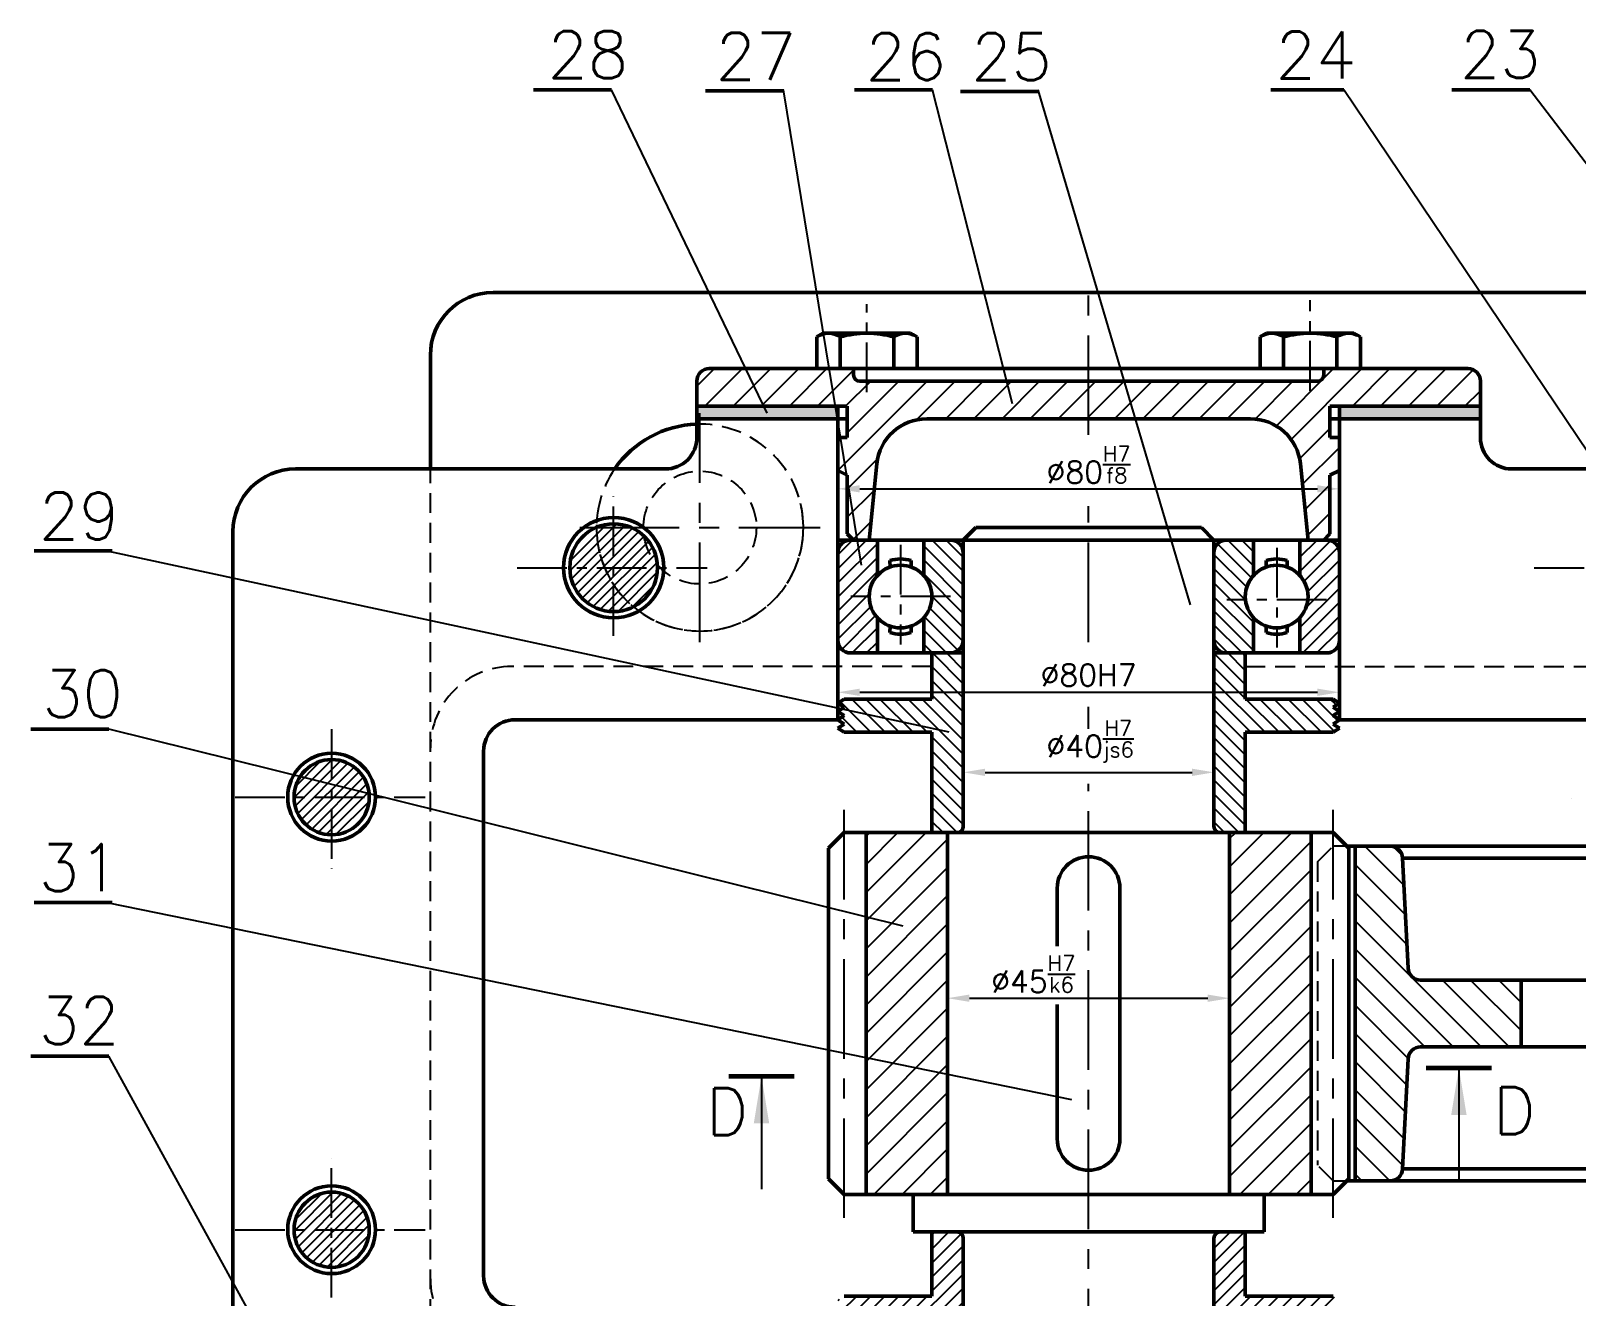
# Model space of a CAD drawing. Header units: millimetres. Extents: x -71 to 1456, y 37 to 827.
# Drawn here: x -68.9 to 177.5, y 157.1 to 358.9 of the extents above; entities that cross this region are included whole.
import ezdxf

# ---------------------------------------------------------------- set-up
doc = ezdxf.new("R2010")
doc.units = ezdxf.units.MM
doc.header["$LTSCALE"] = 0.5
doc.header["$PDMODE"] = 33
doc.header["$PDSIZE"] = 1
doc.linetypes.add('CENTER', pattern=[50.800000000000004, 31.75, -6.35, 6.35, -6.35])
doc.linetypes.add('HIDDEN', pattern=[9.524999999999999, 6.35, -3.175])
doc.layers.add('BOL', color=7, linetype='Continuous', lineweight=50)
for name, color, linetype in [('CEN', 1, 'CENTER'), ('DIM', 124, 'Continuous'), ('HAT', 3, 'Continuous'), ('HID', 4, 'HIDDEN'), ('SYM', 11, 'Continuous')]:
    doc.layers.add(name, color=color, linetype=linetype)
doc.styles.add('DIM', font='simplex.shx')
doc.dimstyles.new('ISO', dxfattribs={"dimscale": 0, "dimtxt": 3.5, "dimasz": 3.5, "dimexe": 1.25, "dimexo": 0, "dimgap": 1, "dimtad": 1, "dimtoh": 1, "dimtxsty": 'DIM', "dimcen": 2.5, "dimadec": 0, "dimazin": 0, "dimtfac": 1, "dimtmove": 0, "dimatfit": 3, "dimfxl": 1, "dimarcsym": 0})
pattern_1 = [(45, (-280.3363388754888, -145.638908565488), (-0.7857724105935509, 0.7857724105935509), [])]
pattern_2 = [(45, (0, 0), (-2.245064030267288, 2.245064030267288), [])]
pattern_3 = [(45, (0, 0), (-1.122532015133644, 1.122532015133644), [])]
pattern_4 = [(135, (0, 0), (-1.122532015133644, -1.122532015133644), [])]

# ---------------------------------------------------------------- blocks, each defined once
blk = doc.blocks.new('*D20')
at = {"layer": 'Defpoints', "color": 0, "transparency": 16777216}
for p in [(122.2791800280038, 204.5923223180147), (77.2791800280038, 203.0426296977469), (122.2791800280038, 203.0426296977469)]:
    blk.add_point(p, dxfattribs=at)
at = {"layer": 'DIM', "color": 0, "lineweight": -2, "transparency": 16777216}
for p, q in [((77.2791800280038, 203.0426296977469), (77.2791800280038, 205.8423223180147)), ((80.7791800280038, 204.5923223180147), (118.7791800280038, 204.5923223180147)), ((122.2791800280038, 203.0426296977469), (122.2791800280038, 205.8423223180147))]:
    blk.add_line(p, q, dxfattribs=at)
at = {"layer": 'DIM', "color": 0, "transparency": 16777216}
for points in [[(80.7791800280038, 205.1756556513481), (80.7791800280038, 204.0089889846814), (77.2791800280038, 204.5923223180147)], [(118.7791800280038, 205.1756556513481), (118.7791800280038, 204.0089889846814), (122.2791800280038, 204.5923223180147)]]:
    blk.add_solid(points, dxfattribs=at)
at = {"layer": 'DIM', "color": 0, "transparency": 16777216, "insert": (90.95601758300472, 208.4506556513479), "char_height": 3.5, "attachment_point": 5, "style": 'DIM'}
blk.add_mtext('%%C45{\\H0.7x;\\SH7/k6;}', dxfattribs=at)
blk = doc.blocks.new('*D22')
at = {"layer": 'Defpoints', "color": 0, "transparency": 16777216}
for p in [(59.77918002800379, 263.4738500297325), (139.7791800280038, 263.4738500297326), (139.7791800280038, 253.3833098256803)]:
    blk.add_point(p, dxfattribs=at)
at = {"layer": 'DIM', "color": 0, "lineweight": -2, "transparency": 16777216}
for p, q in [((59.77918002800379, 263.4738500297325), (59.77918002800379, 252.1333098256803)), ((139.7791800280038, 263.4738500297326), (139.7791800280038, 252.1333098256803)), ((63.27918002800379, 253.3833098256803), (136.2791800280038, 253.3833098256803))]:
    blk.add_line(p, q, dxfattribs=at)
at = {"layer": 'DIM', "color": 0, "transparency": 16777216}
for points in [[(63.27918002800379, 253.9666431590136), (63.27918002800379, 252.799976492347), (59.77918002800379, 253.3833098256803)], [(136.2791800280038, 253.9666431590136), (136.2791800280038, 252.799976492347), (139.7791800280038, 253.3833098256803)]]:
    blk.add_solid(points, dxfattribs=at)
at = {"layer": 'DIM', "color": 0, "transparency": 16777216, "insert": (99.7791800280038, 256.1333098256803), "char_height": 3.5, "attachment_point": 5, "style": 'DIM'}
blk.add_mtext('%%C80H7', dxfattribs=at)
blk = doc.blocks.new('*D23')
at = {"layer": 'Defpoints', "color": 0, "transparency": 16777216}
for p in [(59.77918002800379, 291.5032720447764), (139.7791800280038, 291.6133472730738), (139.7791800280038, 285.8356811695886)]:
    blk.add_point(p, dxfattribs=at)
at = {"layer": 'DIM', "color": 0, "lineweight": -2, "transparency": 16777216}
for p, q in [((59.77918002800379, 291.5032720447764), (59.77918002800379, 284.5856811695886)), ((139.7791800280038, 291.6133472730738), (139.7791800280038, 284.5856811695886)), ((63.27918002800379, 285.8356811695886), (136.2791800280038, 285.8356811695886))]:
    blk.add_line(p, q, dxfattribs=at)
at = {"layer": 'DIM', "color": 0, "transparency": 16777216}
for points in [[(63.27918002800379, 286.4190145029219), (63.27918002800379, 285.2523478362553), (59.77918002800379, 285.8356811695886)], [(136.2791800280038, 286.4190145029219), (136.2791800280038, 285.2523478362553), (139.7791800280038, 285.8356811695886)]]:
    blk.add_solid(points, dxfattribs=at)
at = {"layer": 'DIM', "color": 0, "transparency": 16777216, "insert": (99.7791800280038, 289.694014502922), "char_height": 3.5, "attachment_point": 5, "style": 'DIM'}
blk.add_mtext('%%C80{\\H0.7x;\\SH7/f8;}', dxfattribs=at)
blk = doc.blocks.new('*D82')
at = {"layer": 'Defpoints', "color": 0, "transparency": 16777216}
for p in [(119.7791800280038, 240.6157392284441), (79.77918002800375, 239.0660466081763), (119.7791800280038, 239.0660466081763)]:
    blk.add_point(p, dxfattribs=at)
at = {"layer": 'DIM', "color": 0, "lineweight": -2, "transparency": 16777216}
for p, q in [((79.77918002800375, 239.0660466081763), (79.77918002800375, 241.8657392284441)), ((119.7791800280038, 239.0660466081763), (119.7791800280038, 241.8657392284441)), ((83.27918002800375, 240.6157392284441), (116.2791800280038, 240.6157392284441))]:
    blk.add_line(p, q, dxfattribs=at)
at = {"layer": 'DIM', "color": 0, "transparency": 16777216}
for points in [[(83.27918002800375, 241.1990725617775), (83.27918002800375, 240.0324058951108), (79.77918002800375, 240.6157392284441)], [(116.2791800280038, 241.1990725617775), (116.2791800280038, 240.0324058951108), (119.7791800280038, 240.6157392284441)]]:
    blk.add_solid(points, dxfattribs=at)
at = {"layer": 'DIM', "color": 0, "transparency": 16777216, "insert": (100.0203759395763, 245.9687337109682), "char_height": 3.5, "attachment_point": 5, "style": 'DIM'}
blk.add_mtext('%%C40{\\H0.7x;\\SH7/js6;}', dxfattribs=at)
blk = doc.blocks.new('NetCat')
at = {"layer": 'SYM', "const_width": 0.5}
blk.add_lwpolyline([(-3.5, 0), (3.5, 0)], dxfattribs=at)
at = {"layer": 'SYM'}
blk.add_leader([(0, 0), (0, -12)], dimstyle='ISO', override={"dimscale": 1, "dimasz": 5, "dimgap": 0.6255, "dimtad": 0}, dxfattribs=at)

msp = doc.modelspace()

# ---------------------------------------------------------------- hatches: boundary and pattern name
at = {"layer": 'HAT'}
h = msp.add_hatch(dxfattribs=at)
h.set_pattern_fill('LINE', color=256, angle=45)
h.set_pattern_definition(pattern_2)
h.paths.add_polyline_path([(45.07857440288688, 305.0032720447763), (39.27918002800453, 305.0032720447763, 0.4142135623730943), (37.27918002800453, 303.0032720447763), (37.27918002800453, 299.0032720447764), (47.9671123126023, 299.0032720447764)])
h.paths.add_polyline_path([(58.41398964877048, 305.0032720447765), (56.91828746921067, 305.0032720447765), (45.07857440288684, 305.0032720447763), (47.9671123126023, 299.0032720447764), (59.39942450105964, 299.0032720447764)])
h.paths.add_polyline_path([(63.27918002800379, 303.0032720447764, -0.414213562373094), (62.27918002800379, 304.0032720447764), (62.27918002800379, 305.0032720447765), (58.41398964877048, 305.0032720447765), (59.39942450105964, 299.0032720447764), (61.27918002800379, 299.0032720447764), (61.27918002800379, 295.0032720447764), (61.27918002800379, 294.0032720447764), (60.2206202113006, 294.0032720447764), (61.19951282723818, 288.0431056451592), (61.27918002800379, 288.0032720447764), (61.27918002800379, 287.5580373491848), (62.90593018378839, 277.6532720447772), (64.7791800280038, 277.6532720447772), (65.99378300322056, 289.7993017969444, -0.3853135861201792), (73.95408052490046, 297.0032720447764), (99.7791800280038, 297.0032720447764), (99.77918002800378, 303.0032720447763)])
h.paths.add_polyline_path([(60.22062021130059, 294.0032720447764), (59.77918002800379, 294.0032720447764), (59.77918002800379, 289.0032720447764), (59.77918002800379, 288.7532720447764), (61.19951282723818, 288.0431056451592)], flags=17)
h.paths.add_polyline_path([(61.27918002800379, 287.5580373491848), (61.27918002800379, 278.6532720447772), (62.27918002800379, 277.6532720447772), (62.90593018378839, 277.6532720447772)], flags=17)
h.paths.add_polyline_path([(162.2791800280038, 303.0032720447766, 0.4142135623730936), (160.2791800280038, 305.0032720447766), (137.2791800280037, 305.0032720447766), (137.2791800280037, 304.0032720447757, -0.4142135623730907), (136.2791800280038, 303.0032720447757), (105.48057972414, 303.0032720447762), (107.2582811890081, 297.0032720447764), (125.6042795311071, 297.0032720447764, -0.3853135861201791), (133.5645770527871, 289.7993017969444), (134.7791800280038, 277.6532720447772), (137.2791800280038, 277.6532720447772), (138.2791800280037, 278.6532720447771), (138.2791800280037, 288.0032720447763), (139.7791800280038, 288.7532720447763), (139.7791800280038, 294.0032720447763), (138.2791800280037, 294.0032720447763), (138.2791800280037, 295.0032720447763), (138.2791800280037, 299.0032720447764), (162.2791800280038, 299.0032720447764)])
h.paths.add_polyline_path([(105.4805797241399, 303.0032720447764), (99.77918002800378, 303.0032720447763), (99.7791800280038, 297.0032720447764), (107.2582811890081, 297.0032720447764)])
h = msp.add_hatch(color=256, dxfattribs=at)
h.dxf.hatch_style = 1
h.paths.add_polyline_path([(59.77918002800379, 299.0032720447764), (37.27918002800453, 299.0032720447764), (37.27918002800453, 297.0032720447763), (59.77918002800379, 297.0032720447763)])
h.paths.add_polyline_path([(162.2791800280038, 299.0032720447764), (139.7791800280038, 299.0032720447764), (139.7791800280038, 297.0032720447766), (162.2791800280038, 297.0032720447766)])
h = msp.add_hatch(dxfattribs=at)
h.set_pattern_fill('LINE', color=256, scale=0.35, angle=45)
h.set_pattern_definition(pattern_1)
edge = h.paths.add_edge_path()
edge.add_arc((24.018290718956, 273.2532720447771), 7, 0, 360)
edge = h.paths.add_edge_path()
edge.add_arc((186.2791800280053, 273.2532720447771), 7, 0, 360)
edge = h.paths.add_edge_path()
edge.add_arc((373.1229105281163, 273.281528699105), 7, 0, 360)
edge = h.paths.add_edge_path()
edge.add_arc((373.1229105281163, 131.0815286991052), 7, 0, 360)
edge = h.paths.add_edge_path()
edge.add_arc((186.2791800280053, 131.0532720447773), 7, 0, 360)
edge = h.paths.add_edge_path()
edge.add_arc((24.018290718956, 131.0532720447773), 7, 0, 360)
h = msp.add_hatch(dxfattribs=at)
h.set_pattern_fill('LINE', color=256, scale=0.35, angle=45)
h.set_pattern_definition(pattern_1)
edge = h.paths.add_edge_path()
edge.add_arc((458.5291800280038, 273.2250153904491), 3.45, 0, 360)
edge = h.paths.add_edge_path()
edge.add_arc((-21.2110512208825, 131.0815286991052), 3.45, 0, 360)
h = msp.add_hatch(dxfattribs=at)
h.set_pattern_fill('LINE', color=256, scale=0.5, angle=45)
h.set_pattern_definition(pattern_3)
h.paths.add_polyline_path([(139.7791800280038, 275.6532720447772, 0.4142135623730951), (137.7791800280038, 277.6532720447772), (133.4791800280038, 277.6532720447772), (133.4791800280038, 272.0163063889372, -0.1865514856184133), (134.7791800280038, 268.6532720447772, -0.1865514856184133), (133.4791800280038, 265.2902377006172), (133.4791800280038, 259.6532720447772), (137.7791800280038, 259.6532720447772, 0.4142135623730929), (139.7791800280038, 261.6532720447772)])
h.paths.add_polyline_path([(64.7791800280038, 268.6532720447772, -0.1865514856184133), (66.07918002800375, 272.0163063889372), (66.07918002800375, 277.6532720447772), (61.77918002800379, 277.6532720447772, 0.4142135623730951), (59.77918002800379, 275.6532720447772), (59.77918002800379, 261.6532720447772, 0.4142135623730951), (61.77918002800379, 259.6532720447772), (66.07918002800375, 259.6532720447772), (66.07918002800375, 265.2902377006172, -0.1865514856184133)])
h = msp.add_hatch(dxfattribs=at)
h.set_pattern_fill('LINE', color=256, scale=0.5, angle=135)
h.set_pattern_definition(pattern_4)
h.paths.add_polyline_path([(126.0791800280037, 272.0163063889372), (126.0791800280037, 277.6532720447772), (121.7791800280038, 277.6532720447772, 0.4142135623730954), (119.7791800280038, 275.6532720447772), (119.7791800280038, 261.6532720447771, 0.4142135623730966), (121.7791800280038, 259.6532720447771), (126.0791800280037, 259.6532720447771), (126.0791800280037, 265.2902377006172, -0.1865514856184133), (124.7791800280038, 268.6532720447772, -0.1865514856184133)])
h.paths.add_polyline_path([(79.7791800280038, 275.6532720447772, 0.4142135623730955), (77.7791800280038, 277.6532720447772), (73.47918002800384, 277.6532720447772), (73.47918002800384, 272.0163063889372, -0.1865514856184133), (74.7791800280038, 268.6532720447772, -0.1865514856184133), (73.47918002800384, 265.2902377006172), (73.47918002800384, 259.6532720447772), (77.77918002800378, 259.6532720447772, 0.4142135623730945), (79.77918002800378, 261.6532720447772)])
h = msp.add_hatch(dxfattribs=at)
h.set_pattern_fill('LINE', color=256, scale=0.5, angle=135)
h.set_pattern_definition(pattern_4)
h.paths.add_polyline_path([(79.77918002800376, 259.6532720447772), (74.7791800280038, 259.6532720447772), (74.77918002800368, 252.3046293635562), (60.77918002800362, 252.3046293635564), (59.77918002800362, 251.6379626968898), (60.77918002800351, 251.0032720447783), (59.7791800280034, 250.3366053781116), (60.7791800280034, 249.7019147260001), (59.7791800280034, 249.0032720447782), (60.7791800280034, 248.3046293635564), (59.77918002800334, 247.669938711445), (60.77918002800317, 247.0032720447784), (74.77918002800385, 247.0032720447781), (74.77918002800385, 231.0032720447772), (78.7791800280038, 231.0032720447772, 0.4142135623730949), (79.7791800280038, 232.0032720447772)])
h.paths.add_polyline_path([(138.779180028004, 249.7019147259995), (139.779180028004, 250.336605378111), (138.779180028004, 251.0032720447777), (139.779180028004, 251.6379626968892), (138.779180028004, 252.3046293635558), (124.7791800280038, 252.3046293635558), (124.7791800280038, 259.6532720447771), (119.7791800280038, 259.6532720447771), (119.7791800280038, 232.0032720447772, 0.4142135623730951), (120.7791800280038, 231.0032720447772), (124.7791800280037, 231.0032720447772), (124.7791800280037, 247.0032720447778), (138.7791800280042, 247.0032720447778), (139.779180028004, 247.6699387114444), (138.779180028004, 248.3046293635558), (139.779180028004, 249.0032720447777)])
h = msp.add_hatch(dxfattribs=at)
h.set_pattern_fill('LINE', color=256, scale=0.35, angle=45)
h.set_pattern_definition(pattern_1)
edge = h.paths.add_edge_path()
edge.add_arc((458.5291800280038, 236.6562388624157), 6, 0, 360)
edge = h.paths.add_edge_path()
edge.add_arc((458.5291800280038, 167.6503052271387), 6, 0, 360)
edge = h.paths.add_edge_path()
edge.add_arc((-20.97081997199621, 236.6562388624157), 6, 0, 360)
edge = h.paths.add_edge_path()
edge.add_arc((-20.97081997199621, 167.6637929137115), 6, 0, 360)
h = msp.add_hatch(dxfattribs=at)
h.set_pattern_fill('LINE', color=256, angle=135)
h.set_pattern_definition([(135, (0, 0), (-2.245064030267288, -2.245064030267288), [])])
edge = h.paths.add_edge_path()
edge.add_line((245.2791800280038, 237.8532720447773), (218.0890290039108, 237.8532720447772))
edge.add_arc((218.0890290039108, 235.8532720447772), 2, 90, 177.1658889836939)
edge.add_line((216.0914752486189, 235.9521608445442), (214.7767337832956, 209.3943832450104))
edge.add_arc((212.7791800280037, 209.4932720447773), 2.000000000000002, 270, 357.1658889836947, ccw=False)
edge.add_line((212.7791800280037, 207.4932720447773), (196.7596125690103, 207.4932720447773))
edge.add_line((196.7596125690103, 207.4932720447773), (196.7596125690102, 196.8132720447772))
edge.add_line((196.7596125690102, 196.8132720447772), (212.7791800280037, 196.8132720447773))
edge.add_arc((212.7791800280037, 194.8132720447773), 2, 2.83411101630702, 90, ccw=False)
edge.add_line((214.7767337832956, 194.9121608445442), (216.0914752486192, 168.3543832450104))
edge.add_arc((218.0890290039111, 168.4532720447773), 2.000000000000004, 182.8341110163069, 270)
edge.add_line((218.0890290039111, 166.4532720447773), (245.2791800280039, 166.4532720447773))
edge.add_line((245.2791800280039, 166.4532720447773), (245.2791800280038, 237.8532720447773))
edge = h.paths.add_edge_path()
edge.add_line((168.7596125690104, 207.4932720447773), (152.7400451100169, 207.4932720447773))
edge.add_arc((152.740045110017, 209.4932720447773), 2, 182.8341110163061, 269.9999999999992, ccw=False)
edge.add_line((150.742491354725, 209.3943832450104), (149.873294443857, 226.9521608445442))
edge.add_arc((147.8757406885651, 226.8532720447772), 2.000000000000004, 2.83411101630694, 90)
edge.add_line((147.8757406885651, 228.8532720447772), (142.2791800280038, 228.8532720447771))
edge.add_line((142.2791800280038, 228.8532720447771), (142.2791800280038, 175.4532720447772))
edge.add_line((142.2791800280038, 175.4532720447772), (147.8757406885651, 175.4532720447774))
edge.add_arc((147.875740688565, 177.4532720447775), 2.000000000000085, 270.0000000000024, 357.1658889836916)
edge.add_line((149.873294443857, 177.3543832450105), (150.742491354725, 194.9121608445442))
edge.add_arc((152.740045110017, 194.8132720447772), 2.000000000000092, 90.00000000000239, 177.1658889836916, ccw=False)
edge.add_line((152.7400451100169, 196.8132720447773), (168.7596125690103, 196.8132720447773))
edge.add_line((168.7596125690103, 196.8132720447773), (168.7596125690104, 207.4932720447773))
edge = h.paths.add_edge_path()
edge.add_line((358.7987474869973, 207.4932720447773), (342.7791800280039, 207.4932720447773))
edge.add_arc((342.7791800280039, 209.4932720447773), 1.999999999999972, 182.8341110163062, 270, ccw=False)
edge.add_line((340.7816262727121, 209.3943832450104), (339.4668848073884, 235.9521608445444))
edge.add_arc((337.4693310520965, 235.8532720447775), 1.999999999999978, 2.834111016307794, 90)
edge.add_line((337.4693310520965, 237.8532720447775), (310.2791800280039, 237.8532720447774))
edge.add_line((310.2791800280039, 237.8532720447774), (310.2791800280038, 166.4532720447773))
edge.add_line((310.2791800280038, 166.4532720447773), (337.4693310520965, 166.4532720447773))
edge.add_arc((337.4693310520965, 168.4532720447773), 1.999999999999972, 270, 357.1658889836938)
edge.add_line((339.4668848073884, 168.3543832450104), (340.7816262727121, 194.9121608445442))
edge.add_arc((342.7791800280039, 194.8132720447773), 1.999999999999975, 90, 177.1658889836938, ccw=False)
edge.add_line((342.7791800280039, 196.8132720447773), (358.7987474869974, 196.8132720447772))
edge.add_line((358.7987474869974, 196.8132720447772), (358.7987474869973, 207.4932720447773))
edge = h.paths.add_edge_path()
edge.add_spline(control_points=[(395.3467216885374, 196.8132720447773), (394.8571999960664, 200.4029416857967), (393.7173172618885, 203.9929891316353), (393.5824004353572, 207.4932720447773)], knot_values=[0, 0, 0, 0, 10.82475078163112, 10.82475078163112, 10.82475078163112, 10.82475078163112], degree=3, periodic=0)
edge.add_line((393.5824004353572, 207.4932720447773), (386.7987474869972, 207.4932720447774))
edge.add_line((386.7987474869972, 207.4932720447774), (386.7987474869973, 196.8132720447773))
edge.add_line((386.7987474869973, 196.8132720447773), (395.3467216885374, 196.8132720447773))
h = msp.add_hatch(dxfattribs=at)
h.set_pattern_fill('LINE', color=256, angle=45)
h.set_pattern_definition(pattern_2)
h.paths.add_polyline_path([(77.2791800280038, 231.0032720447772), (64.2791800280038, 231.0032720447772), (64.2791800280038, 195.0714734314996), (77.2791800280038, 192.4139669734729)])
h.paths.add_polyline_path([(77.2791800280038, 192.4139669734729), (64.2791800280038, 195.0714734314996), (64.2791800280038, 173.3032720447771), (77.2791800280038, 173.3032720447771)])
h.paths.add_polyline_path([(135.2791800280038, 231.0032720447772), (122.2791800280038, 231.0032720447772), (122.2791800280038, 173.3032720447771), (135.2791800280038, 173.3032720447771)])
h = msp.add_hatch(dxfattribs=at)
h.set_pattern_fill('LINE', color=256, scale=0.5, angle=45)
h.set_pattern_definition(pattern_3)
h.paths.add_polyline_path([(124.7791800280039, 151.7787603442318), (138.7791800280042, 151.7787603442318), (139.7626592757509, 152.434413176063), (139.7626187786308, 152.4559382810629), (138.7791800280041, 153.0801176630098), (139.7602139819704, 153.7341402989874), (139.7601674907313, 153.7588514093564), (138.779180028004, 154.3814749817879), (139.7577098942041, 155.0651177111656), (139.757653378396, 155.0951570992096), (138.779180028004, 155.7787603442316), (139.779180028004, 156.4134509963431), (138.7791800280039, 157.0801176630098), (124.7791800280037, 157.0801176630098), (124.7791800280037, 167.3032720447772), (120.7791800280039, 167.3032720447772, 0.4142135623730939), (119.7791800280039, 166.3032720447772), (119.7791800280038, 144.6532720447772), (124.7791800280038, 144.6532720447772)])
h.paths.add_polyline_path([(74.7791800280038, 157.0801176630098), (60.77918002800366, 157.0801176630098), (59.77918002800357, 156.4134509963431), (60.77918002800355, 155.7787603442316), (59.78433557625857, 155.1334748830282), (60.77918002800357, 154.3814749817879), (59.78371413134437, 153.7496620826826), (59.78371148233639, 153.7437633601212), (60.77918002800347, 153.0801176630098), (59.78312954905033, 152.4479337349872), (59.78312724157917, 152.4427955351813), (60.77918002800339, 151.7787603442318), (74.77918002800371, 151.7787603442318), (74.7791800280038, 144.6532720447772), (79.7791800280038, 144.6532720447772), (79.7791800280038, 166.3032720447771, 0.4142135623730951), (78.7791800280038, 167.3032720447771), (74.77918002800385, 167.3032720447771)])

# ---------------------------------------------------------------- linework, layer by layer
at = {"layer": 'BOL'}
for p, q in [((250.2791800280039, 317.1532720447746), (4.779180028003736, 317.1532720447746)), ((56.42384096867571, 310.0586244760275), (57.45232909220567, 310.6524223710053)), ((71.39535284514986, 310.652422371003), (57.45232909220144, 310.6524223710029)), ((71.39535284514986, 310.6524223710031), (68.68735064884737, 310.652422371003)), ((72.42384096867957, 310.0586244760249), (71.39535284514986, 310.652422371003)), ((127.1345190873279, 310.058624476025), (128.1630072108576, 310.6524223710031)), ((128.1630072108576, 310.6524223710031), (142.1060309638061, 310.6524223710031)), ((128.1630072108576, 310.6524223710032), (130.8710094071601, 310.6524223710031)), ((143.1345190873318, 310.0586244760277), (142.1060309638018, 310.6524223710055)), ((56.42384096867559, 310.0586244760249), (56.42384096867573, 306.8152636588495)), ((60.16033128850623, 305.003272044777), (60.1603312885062, 310.058624476026)), ((68.6873506488474, 305.003272044777), (68.68735064884737, 310.0586244760249)), ((72.42384096867957, 310.0586244760249), (72.42384096867958, 306.8152636588496)), ((127.1345190873279, 310.058624476025), (127.1345190873279, 306.8152636588497)), ((130.8710094071601, 305.0032720447771), (130.8710094071601, 310.058624476025)), ((139.3980287675013, 305.0032720447771), (139.3980287675013, 310.0586244760261)), ((143.1345190873319, 310.058624476025), (143.1345190873318, 306.8152636588497)), ((-5.220819971996207, 307.1532720447746), (-5.220819971996207, 289.0032720447771)), ((56.42384096867573, 306.8152636588495), (56.42384096867573, 305.0032720447763)), ((72.42384096867958, 306.8152636588496), (72.4238409686796, 305.0032720447764)), ((127.1345190873279, 306.8152636588497), (127.1345190873279, 305.0032720447765)), ((143.1345190873318, 306.8152636588497), (143.1345190873318, 305.0032720447765)), ((39.27918002800453, 305.0032720447763), (160.2791800280038, 305.0032720447766)), ((72.4238409686796, 305.0032720447764), (56.42384096867573, 305.0032720447763)), ((62.27918002800379, 305.0032720447765), (62.27918002800379, 304.0032720447764)), ((127.1345190873279, 305.0032720447765), (143.1345190873318, 305.0032720447765)), ((137.2791800280037, 305.0032720447758), (137.2791800280037, 304.0032720447757)), ((37.27918002800453, 303.0032720447763), (37.27918002800453, 297.0032720447763)), ((63.27918002800379, 303.0032720447764), (99.7791800280038, 303.0032720447763)), ((136.2791800280039, 303.0032720447768), (99.77918002800385, 303.0032720447763)), ((162.2791800280038, 303.0032720447766), (162.2791800280038, 297.0032720447766)), ((61.27918002800379, 299.0032720447764), (37.27918002800453, 299.0032720447764)), ((59.77918002800379, 299.0032720447763), (59.77918002800379, 295.0032720447764)), ((61.27918002800379, 295.0032720447764), (61.27918002800379, 299.0032720447764)), ((138.2791800280037, 299.0032720447764), (162.2791800280031, 299.0032720447764)), ((138.2791800280037, 295.0032720447763), (138.2791800280037, 299.0032720447763)), ((139.7791800280038, 299.0032720447763), (139.7791800280038, 260.6532720447772)), ((37.27918002800453, 297.0032720447763), (61.27918002800379, 297.0032720447763)), ((37.27918002800453, 297.0032720447763), (37.28575253960503, 294.014266496955)), ((59.77918002800379, 297.0032720447764), (59.77918002800379, 260.6532720447772)), ((73.95408052490046, 297.0032720447764), (99.7791800280038, 297.0032720447764)), ((125.6042795311071, 297.0032720447764), (99.7791800280038, 297.0032720447764)), ((138.2791800280037, 297.0032720447766), (162.2791800280038, 297.0032720447766)), ((162.2791800280037, 297.0032720447766), (162.2791800280037, 294.0032720447771)), ((59.77918002800379, 294.0032720447764), (61.27918002800379, 294.0032720447764)), ((59.77918002800379, 294.0032720447764), (59.77918002800379, 289.0032720447764)), ((61.27918002800379, 295.0032720447764), (61.27918002800379, 294.0032720447764)), ((138.2791800280037, 295.0032720447763), (138.2791800280037, 294.0032720447763)), ((139.7791800280037, 294.0032720447763), (138.2791800280037, 294.0032720447763)), ((32.2857646274175, 289.0032720447771), (-26.72081997199618, 289.0032720447772)), ((59.77918002800379, 288.7532720447764), (61.27918002800379, 288.0032720447764)), ((65.99378300322053, 289.7993017969444), (64.7791800280038, 277.6532720447772)), ((133.5645770527871, 289.7993017969444), (134.7791800280038, 277.6532720447772)), ((139.7791800280037, 288.7532720447763), (138.2791800280037, 288.0032720447763)), ((167.2791800280038, 289.0032720447771), (205.2791800280066, 289.0032720447774)), ((61.27918002800379, 288.0032720447764), (61.2791800280038, 278.6532720447772)), ((138.2791800280037, 288.0032720447763), (138.2791800280037, 278.6532720447771)), ((-36.72081997199621, 279.0032720447772), (-36.72081997199621, 125.3032720447771)), ((62.27918002800379, 277.6532720447772), (61.27918002800379, 278.6532720447772)), ((79.7791800280038, 277.6532720447772), (81.7791800280038, 279.6532720447772)), ((81.7791800280038, 279.6532720447772), (117.7791800280037, 279.6532720447773)), ((117.7791800280037, 279.6532720447773), (119.7791800280038, 277.6532720447773)), ((137.2791800280037, 277.6532720447771), (138.2791800280037, 278.6532720447771)), ((59.77918002800379, 277.6532720447772), (139.7791800280037, 277.6532720447772)), ((66.07918002800375, 277.6532720447772), (66.07918002800375, 272.0163063889372)), ((66.07918002800375, 277.6532720447772), (66.07918002800375, 272.0163063889372)), ((73.47918002800384, 277.6532720447772), (73.47918002800384, 272.0163063889372)), ((73.47918002800384, 277.6532720447772), (73.47918002800384, 272.0163063889372)), ((79.7791800280038, 277.6532720447772), (79.7791800280038, 259.6532720447772)), ((79.7791800280038, 277.6532720447772), (79.77918002800374, 232.0032720447772)), ((79.7791800280038, 277.6532720447772), (79.7791800280038, 277.6532720447772)), ((119.7791800280038, 277.6532720447772), (119.7791800280038, 259.6532720447772)), ((119.7791800280038, 277.6532720447772), (119.7791800280039, 232.0032720447772)), ((119.7791800280038, 277.6532720447772), (119.7791800280038, 277.6532720447773)), ((126.0791800280037, 277.6532720447772), (126.0791800280037, 272.0163063889372)), ((126.0791800280037, 277.6532720447772), (126.0791800280037, 272.0163063889372)), ((133.4791800280038, 277.6532720447772), (133.4791800280038, 272.0163063889372)), ((133.4791800280038, 277.6532720447772), (133.4791800280038, 272.0163063889372)), ((139.7791800280038, 276.6532720447772), (139.7791800280038, 260.6532720447772)), ((68.09012298638913, 274.3874946527841), (68.10523946191833, 273.3647392240339)), ((71.46823706961845, 274.3874946527841), (71.45312059408928, 273.3647392240339)), ((128.0901229863891, 274.3874946527841), (128.1052394619183, 273.3647392240339)), ((131.4682370696185, 274.3874946527841), (131.4531205940893, 273.3647392240339)), ((66.07918002800375, 265.2902377006171), (66.07918002800375, 259.6532720447772)), ((66.07918002800375, 265.2902377006171), (66.07918002800375, 259.6532720447772)), ((68.09012298638913, 262.9190494367702), (68.10523946191833, 263.9418048655205)), ((71.46823706961845, 262.9190494367702), (71.45312059408928, 263.9418048655205)), ((73.47918002800384, 265.2902377006171), (73.47918002800384, 259.6532720447772)), ((73.47918002800384, 265.2902377006171), (73.47918002800384, 259.6532720447772)), ((126.0791800280037, 265.2902377006171), (126.0791800280037, 259.6532720447772)), ((126.0791800280037, 265.2902377006171), (126.0791800280037, 259.6532720447772)), ((128.0901229863891, 262.9190494367702), (128.1052394619183, 263.9418048655205)), ((131.4682370696185, 262.9190494367702), (131.4531205940893, 263.9418048655205)), ((133.4791800280038, 265.2902377006171), (133.4791800280038, 259.6532720447772)), ((133.4791800280038, 265.2902377006171), (133.4791800280038, 259.6532720447772)), ((59.77918002800368, 260.6532720447772), (59.77918002800379, 249.0032720447771)), ((79.7791800280038, 259.6532720447772), (61.77918002800379, 259.6532720447772)), ((74.7791800280038, 259.6532720447772), (74.77918002800368, 252.3046293635562)), ((137.7791800280038, 259.6532720447772), (119.7791800280037, 259.6532720447772)), ((137.7791800280038, 259.6532720447772), (119.7791800280037, 259.6532720447771)), ((124.7791800280038, 259.6532720447772), (124.7791800280038, 252.3046293635558)), ((139.7791800280038, 260.6532720447772), (139.7791800280037, 249.0032720447771)), ((60.77918002800362, 252.3046293635564), (59.77918002800362, 251.6379626968898)), ((59.77918002800362, 251.6379626968898), (60.77918002800362, 251.0032720447782)), ((60.77918002800385, 252.3046293635564), (74.77918002800385, 252.3046293635562)), ((138.7791800280038, 252.3046293635558), (124.7791800280038, 252.3046293635558)), ((138.779180028004, 252.3046293635558), (139.779180028004, 251.6379626968892)), ((139.779180028004, 251.6379626968892), (138.779180028004, 251.0032720447777)), ((59.77918002800476, 249.0032720447773), (8.279180028003736, 249.003272044777)), ((60.7791800280034, 251.0032720447782), (59.7791800280034, 250.3366053781116)), ((59.7791800280034, 250.3366053781116), (60.7791800280034, 249.7019147260001)), ((60.7791800280034, 249.7019147260001), (59.7791800280034, 249.0032720447782)), ((60.7791800280034, 248.3046293635564), (59.7791800280034, 249.0032720447782)), ((138.779180028004, 251.0032720447777), (139.779180028004, 250.336605378111)), ((139.779180028004, 250.336605378111), (138.779180028004, 249.7019147259995)), ((138.779180028004, 249.7019147259995), (139.779180028004, 249.0032720447777)), ((138.779180028004, 248.3046293635558), (139.779180028004, 249.0032720447777)), ((230.2791800280038, 249.0032720447767), (139.7791800280036, 249.0032720447771)), ((59.77918002800334, 247.669938711445), (60.7791800280034, 248.3046293635564)), ((60.77918002800334, 247.0032720447782), (59.77918002800334, 247.669938711445)), ((60.77918002800334, 247.0032720447784), (74.77918002800357, 247.0032720447781)), ((74.77918002800385, 247.0032720447781), (74.77918002800385, 231.0032720447771)), ((124.7791800280037, 247.0032720447778), (124.7791800280037, 231.0032720447771)), ((138.779180028004, 247.0032720447778), (124.7791800280038, 247.0032720447778)), ((139.779180028004, 247.6699387114444), (138.779180028004, 248.3046293635558)), ((138.779180028004, 247.0032720447777), (139.779180028004, 247.6699387114444)), ((3.279180028003793, 244.003272044777), (3.279180028003793, 160.3167597313501)), ((58.27918002800379, 228.5032720447772), (60.77918002800379, 231.0032720447772)), ((138.7791800280038, 231.0032720447772), (60.77918002800379, 231.0032720447772)), ((64.2791800280038, 231.0032720447772), (64.2791800280038, 173.3032720447771)), ((77.2791800280038, 231.0032720447772), (77.2791800280038, 173.3032720447771)), ((122.2791800280038, 231.0032720447772), (122.2791800280038, 173.3032720447771)), ((135.2791800280038, 173.3032720447771), (135.2791800280038, 231.0032720447772)), ((141.2791800280038, 228.5032720447772), (138.7791800280038, 231.0032720447772)), ((58.27918002800379, 228.5032720447772), (58.27918002800379, 175.8032720447771)), ((215.7400451100168, 228.8532720447771), (140.9291800280039, 228.8532720447771)), ((141.2791800280038, 175.8032720447771), (141.2791800280038, 228.5032720447772)), ((142.2791800280038, 228.8532720447772), (142.2791800280038, 175.4532720447772)), ((149.7742845428668, 226.9521608445441), (215.6459306941635, 226.9521608445441)), ((150.742491354725, 209.3943832450103), (149.8732944438569, 226.9521608445441)), ((94.77918002800368, 212.8738568211765), (94.77918002800374, 222.1532720447772)), ((104.7791800280039, 182.1532720447772), (104.7791800280037, 222.1532720447772)), ((212.7791800280037, 207.4932720447773), (152.7400451100169, 207.4932720447773)), ((168.7596125690104, 207.4932720447773), (168.7596125690103, 196.8132720447773)), ((94.77918002800374, 182.1532720447772), (94.77918002800368, 203.5944415975759)), ((150.742491354725, 194.9121608445442), (149.8732944438569, 177.3543832450105)), ((152.7400451100169, 196.8132720447773), (212.7791800280037, 196.8132720447773)), ((58.27918002800379, 175.8032720447771), (60.77918002800379, 173.3032720447771)), ((138.7791800280038, 173.3032720447771), (141.2791800280038, 175.8032720447771)), ((140.9291800280039, 175.4532720447772), (215.740045110017, 175.4532720447772)), ((149.8732944438569, 177.3543832450105), (215.6459306941638, 177.3543832450105)), ((60.77918002800379, 173.3032720447771), (138.7791800280038, 173.3032720447771)), ((71.7791800280038, 167.3032720447771), (71.7791800280038, 173.3032720447771)), ((127.7791800280038, 167.3032720447772), (127.7791800280038, 173.3032720447771)), ((71.7791800280038, 167.3032720447771), (127.7791800280038, 167.3032720447772)), ((74.77918002800385, 157.0801176630098), (74.77918002800385, 167.3032720447772)), ((79.7791800280038, 144.6532720447772), (79.7791800280038, 166.3032720447771)), ((119.7791800280038, 144.6532720447772), (119.7791800280039, 166.3032720447772)), ((124.7791800280037, 157.0801176630098), (124.7791800280037, 167.3032720447772)), ((60.77918002800379, 157.0801176630098), (74.7791800280038, 157.0801176630098)), ((138.7791800280038, 157.0801176630098), (124.7791800280038, 157.0801176630098))]:
    msp.add_line(p, q, dxfattribs=at)
for centre, radius in [((24.018290718956, 273.2532720447771), 8), ((24.018290718956, 273.2532720447771), 7), ((69.7791800280038, 268.6532720447772), 5), ((69.7791800280038, 268.6532720447772), 5), ((129.7791800280038, 268.6532720447772), 5), ((129.7791800280038, 268.6532720447772), 5), ((-20.97081997199621, 236.6562388624157), 7), ((-20.97081997199621, 236.6562388624157), 6), ((-20.97081997199621, 167.6637929137115), 7), ((-20.97081997199621, 167.6637929137115), 6)]:
    msp.add_circle(centre, radius, dxfattribs=at)
for centre, radius, start, end in [((4.779180028003793, 307.1532720447746), 10, 90, 180), ((58.29208612859165, 307.4165268330337), 3.235895537969232, 54.73561031724362, 114.7356103176287), ((64.42384096867781, 295.0493772190283), 15.60304515197484, 74.1423328388735, 105.8576671611265), ((70.55559580876346, 307.4165268330338), 3.235895537969232, 65.2643896827659, 125.2643896827565), ((129.0027642472441, 307.4165268330339), 3.235895537969232, 54.73561031724346, 114.7356103172342), ((135.1345190873297, 295.0493772190284), 15.60304515197484, 74.14233283887351, 105.8576671611265), ((141.2662739274159, 307.4165268330339), 3.235895537969232, 65.2643896823713, 125.2643896827565), ((39.27918002800453, 303.0032720447763), 2, 90, 180), ((63.27918002800379, 304.0032720447764), 1, 180, 270), ((136.2791800280037, 304.0032720447757), 1, 270, 359.9999999999984), ((160.2791800280038, 303.0032720447766), 2, 0, 90), ((37.77918002800357, 279.6532720447769), 16.49999999999995, 91.72995089344862, 145.4818921589382), ((73.95408052490046, 289.0032720447764), 8, 90, 174.289406862501), ((125.6042795311071, 289.0032720447764), 8, 5.710593137498996, 90), ((32.28576462741751, 294.0032720447771), 5, 269.9999999999999, 0.1259872430985617), ((167.2791800280037, 294.0032720447771), 5, 180.0000000000002, 270.0000000000005), ((-26.72081997199621, 279.0032720447772), 10, 90, 180), ((61.77918002800379, 275.6532720447772), 2, 90, 180), ((77.7791800280038, 275.6532720447772), 2, 359.9999999999999, 90), ((121.7791800280038, 275.6532720447772), 2, 90, 180), ((137.7791800280038, 275.6532720447772), 2, 0, 90), ((69.77918002800376, 269.1532720447773), 5.499999999999917, 72.1153732805496, 107.8846267194504), ((129.7791800280038, 269.1532720447773), 5.499999999999917, 72.11537328054884, 107.8846267194504), ((61.77918002800379, 261.6532720447772), 2, 180, 270), ((69.7791800280038, 268.1532720447772), 5.5, 252.1153732805496, 287.8846267194504), ((77.77918002800378, 261.6532720447772), 2, 270, 359.9999999999999), ((121.7791800280038, 261.6532720447771), 2, 180, 270.0000000000003), ((129.7791800280038, 268.1532720447772), 5.5, 252.1153732805496, 287.8846267194504), ((137.7791800280038, 261.6532720447772), 2, 270.0000000000003, 0), ((8.279180028003793, 244.003272044777), 5, 90, 180), ((78.7791800280038, 232.0032720447772), 1, 270, 0), ((120.7791800280038, 232.0032720447772), 1, 180, 270), ((99.7791800280038, 222.1532720447772), 5, 0, 180), ((147.8757406885651, 226.8532720447772), 2, 2.83411101630694, 90), ((152.7400451100169, 209.4932720447773), 2, 182.8341110163069, 270), ((152.7400451100169, 194.8132720447773), 2, 90, 177.1658889836914), ((99.7791800280038, 182.1532720447772), 5, 180, 0), ((147.8757406885651, 177.4532720447774), 2, 270, 357.1658889836914), ((78.7791800280038, 166.3032720447771), 1, 0, 90), ((120.7791800280039, 166.3032720447772), 1, 90, 180), ((8.279180028003793, 160.3167597313501), 5, 180, 269.9632034128153)]:
    msp.add_arc(centre, radius, start, end, dxfattribs=at)
at = {"layer": 'CEN'}
for p, q in [((99.7791800280038, 294.4392789888828), (99.77918002800374, 319.283616498415)), ((37.77918002800362, 261.3827622135284), (37.77918002800351, 297.9237818760253)), ((37.77918002800362, 261.3827622135284), (37.77918002800351, 297.9237818760253)), ((99.7791800280038, 261.3927489766778), (99.7791800280038, 283.0832213956822)), ((18.6114564812334, 279.6532720447769), (56.94690357477373, 279.6532720447769)), ((99.7791800280038, 247.579808878112), (99.7791800280038, 251.0850039047356)), ((99.7791800280038, 142.3647729647513), (99.7791800280038, 238.7630345346298)), ((60.77918002800379, 169.5479188841147), (60.77918002800379, 234.6544053099379)), ((138.7791800280038, 169.5479188841147), (138.7791800280038, 234.6544053099379))]:
    msp.add_line(p, q, dxfattribs=at)
at = {"layer": 'CEN', "ltscale": 0.5}
for p, q in [((135.1345190873299, 301.4757705311232), (135.1345190873299, 315.9177602315996)), ((64.42384096867767, 301.2504090866415), (64.42384096867775, 315.2918566148657)), ((24.018290718956, 262.4005993123104), (24.018290718956, 284.6506722107409)), ((69.7791800280038, 276.9165802232729), (69.7791800280038, 261.0268424973093)), ((129.7791800280038, 276.4165802232729), (129.7791800280038, 260.5268424973093)), ((8.6185130179191, 273.2250153904491), (38.93760592222031, 273.2250153904491)), ((170.8794023269684, 273.2250153904491), (201.1984952312696, 273.2250153904491)), ((77.72404889098561, 268.6532720447772), (61.83431116502197, 268.6532720447772)), ((137.7240488909856, 268.1532720447772), (121.834311165022, 268.1532720447772)), ((-20.97081997199621, 247.4806549405543), (-20.97081997199621, 225.2305820421239)), ((-36.3705976730331, 236.6562388624157), (-6.051504768731888, 236.6562388624157)), ((-20.97081997199621, 156.8393768355729), (-20.97081997199621, 179.0894497340033)), ((-36.3705976730331, 167.6637929137115), (-6.051504768731888, 167.6637929137115))]:
    msp.add_line(p, q, dxfattribs=at)
at = {"layer": 'HAT'}
msp.add_line((176.80539089781, 236.3787827018172), (176.80539089781, 236.3787827018172), dxfattribs=at)
at = {"layer": 'HID'}
for p, q in [((-5.220819971996207, 115.303272044777), (-5.220819971996207, 289.0032720447771)), ((74.7791800280038, 257.5032720447774), (7.779180028003714, 257.503272044777)), ((124.7791800280037, 257.5032720447768), (242.7791800280039, 257.5032720447767)), ((136.2791800280038, 226.3532720447771), (138.7791800280038, 228.8532720447771)), ((140.9291800280039, 228.8532720447771), (138.7791800280038, 228.8532720447771)), ((136.2791800280038, 226.3532720447771), (136.2791800280039, 177.9532720447772)), ((138.7791800280039, 175.4532720447772), (136.2791800280039, 177.9532720447772)), ((138.7791800280039, 175.4532720447772), (140.9291800280039, 175.4532720447772))]:
    msp.add_line(p, q, dxfattribs=at)
msp.add_circle((37.77918002800351, 279.6532720447768), 9, dxfattribs=at)
msp.add_circle((37.77918002800351, 279.6532720447768), 9, dxfattribs=at)
for centre, radius, start, end in [((37.77918002800362, 279.6532720447768), 16.50000000000004, 145.4818921589379, 91.7299508934488), ((37.77918002800362, 279.6532720447768), 16.50000000000004, 166.5066011784474, 13.49339882155262), ((7.779180028003793, 244.503272044777), 13, 90.00000000000034, 180), ((7.779180028003793, 159.8184501638172), 13, 180, 269.9730161284403)]:
    msp.add_arc(centre, radius, start, end, dxfattribs=at)
at = {"layer": 'SYM', "lineweight": 50}
for p, q in [((11.21900780383203, 349.4669191676261), (23.67275268312642, 349.4669191676261)), ((38.6867263349431, 349.2894168932364), (51.14047121423749, 349.2894168932364)), ((62.4421505807104, 349.4669191676261), (74.8958954600048, 349.4669191676261)), ((79.33516290995374, 349.214648495122), (91.78890778924813, 349.214648495122)), ((128.8545359682327, 349.4725092001465), (140.496524007317, 349.4669191676261)), ((157.7148931353568, 349.4669191676261), (170.1686380146512, 349.4669191676261)), ((-68.40797453045104, 275.9630253724129), (-55.95422965115665, 275.9630253724129)), ((-68.93980342131636, 247.4936334589569), (-56.48605854202196, 247.4936334589569)), ((-68.40797453045104, 219.8789313853423), (-55.95422965115665, 219.8789313853423)), ((-68.93980342131636, 195.3658666109044), (-56.48605854202196, 195.3658666109044))]:
    msp.add_line(p, q, dxfattribs=at)
at = {"layer": 'SYM'}
for p, q in [((48.5030409393321, 297.8900542644027), (23.67275268312642, 349.4669191676261)), ((63.56628324295798, 273.6325918893984), (51.11131839298014, 349.4669191676261)), ((87.65854573350498, 299.3838782495317), (74.8958954600048, 349.4669191676261)), ((116.0540705558842, 267.3162085843363), (91.71416413190582, 349.4669191676261)), ((234.1207579597494, 210.4148290123216), (140.496524007317, 349.4669191676261)), ((246.0118068828078, 250.107136548288), (170.1686380146512, 349.4669191676261)), ((77.52395427371357, 247.003272044778), (-56.48605854202196, 275.8428290651067)), ((70.17580554690267, 216.1076375158395), (-56.48605854202196, 247.4936334589569)), ((97.07936265970972, 188.3663428800985), (-56.48605854202196, 219.7587350780363)), ((-21.80732353050854, 132.1681612344436), (-56.48605854202196, 195.3658666109044))]:
    msp.add_line(p, q, dxfattribs=at)

# ---------------------------------------------------------------- block references
at = {"layer": 'SYM', "xscale": 1.5, "yscale": 1.5, "zscale": 1.5}
for p in [(47.60024837454608, 192.1144636043157), (158.846488492728, 193.4532720447772)]:
    msp.add_blockref('NetCat', p, dxfattribs=at)

# ---------------------------------------------------------------- texts
at = {"layer": 'SYM', "char_height": 7.5, "attachment_point": 1, "style": 'DIM'}
for s, width, insert in [('{\\Fsimplex|c163;28 }', 11.70754975357522, (13.46307686463074, 358.8368374226152)), ('2{\\Fsimplex|c163;7 }', 11.70754975357522, (40.26448189957466, 358.5874229076039)), ('2{\\Fsimplex|c163;6 }', 11.70754975357522, (64.18521748835212, 358.5126545094895)), ('2{\\Fsimplex|c163;5 }', 11.70754975357522, (81.06300996977694, 358.5126545094895)), ('2{\\Fsimplex|c163;4 }', 11.70754975357522, (129.6007310939518, 358.770515214514)), ('2{\\Fsimplex|c163;3 }', 11.70754975357522, (159.0179636599821, 358.8707974385447)), ('{\\Fsimplex|c163;29 }', 11.70754975357522, (-67.66177940473189, 285.2610313867804)), ('3{\\Fsimplex|c163;0 }', 11.70754975357522, (-67.1260651190176, 256.9118357806306)), ('3{\\Fsimplex|c163;1 }', 11.70754975357522, (-67.66177940473189, 229.1769373997098)), ('3{\\Fsimplex|c163;2 }', 11.70754975357522, (-67.66177940473189, 204.7840689325779)), ('D', 44.41289115857035, (38.74850907768638, 190.2675325337058)), ('{\\Fsimplex|c163;D }', 44.41289115857035, (164.310335408336, 190.3950656242199))]:
    msp.add_mtext_dynamic_manual_height_columns(s, width=width, gutter_width=18.75, heights=[0], dxfattribs=dict(at, insert=insert))

# ---------------------------------------------------------------- dimensions: what is measured, and where the dimension line sits
at = {"layer": 'DIM'}
for base, p1, p2, text, override, picture, middle in [((139.7791800280038, 285.8356811695886), (59.77918002800379, 291.5032720447764), (139.7791800280038, 291.6133472730738), '%%C<>{\\H0.7x;\\SH7/f8;}', {"dimscale": 1}, '*D23', (99.7791800280038, 285.8356811695886)), ((139.7791800280038, 253.3833098256803), (59.77918002800379, 263.4738500297325), (139.7791800280038, 263.4738500297326), '%%C<>H7', {"dimscale": 1}, '*D22', (99.7791800280038, 253.3833098256803)), ((119.7791800280038, 240.6157392284441), (79.77918002800375, 239.0660466081763), (119.7791800280038, 239.0660466081763), '%%C<>{\\H0.7x;\\SH7/js6;}', {"dimscale": 1, "dimtmove": 2}, '*D82', (100.0203759395763, 245.9687337109682)), ((122.2791800280038, 204.5923223180147), (77.2791800280038, 203.0426296977469), (122.2791800280038, 203.0426296977469), '%%C<>{\\H0.7x;\\SH7/k6;}', {"dimscale": 1, "dimtmove": 2}, '*D20', (90.95601758300472, 208.4506556513479))]:
    dim = msp.add_linear_dim(base=base, p1=p1, p2=p2, text=text, dimstyle='ISO', override=override, dxfattribs=at)
    dim.commit()
    dim.dimension.update_dxf_attribs({"geometry": picture, "text_midpoint": middle, "dimtype": 160})

doc.saveas('drawing.dxf')
